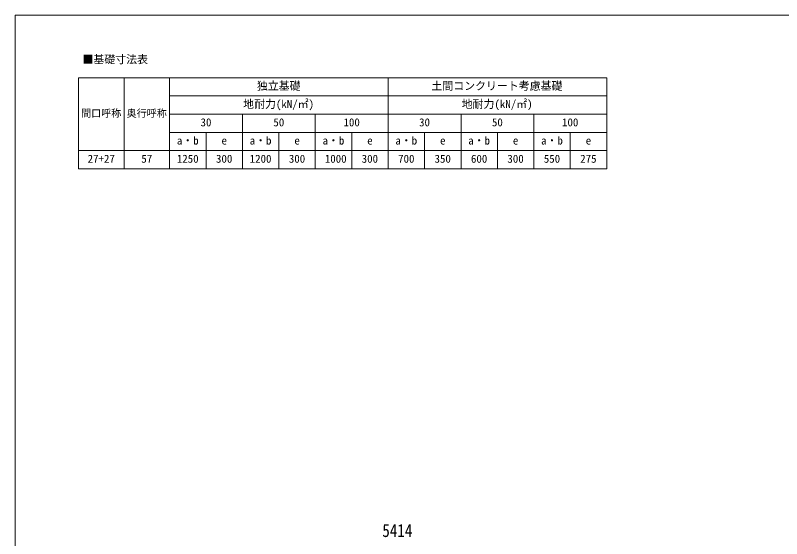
# Model space of a CAD drawing. Units: millimetres on the paper, enlarged 35 times, with parts at other scales. Extents: x -9783 to 33754, y -10064 to 6752.
# Drawn here: x -9783 to 36, y 47 to 6752 of the extents above; entities that cross this region are included whole.
import ezdxf
from ezdxf.enums import TextEntityAlignment as Align

# ---------------------------------------------------------------- set-up
doc = ezdxf.new("R2010")
doc.units = ezdxf.units.MM
doc.header["$LTSCALE"] = 35
for name, color, linetype, lineweight in [('0-A_寸法', 6, 'Continuous', 9), ('1-0_FRAME', 7, 'Continuous', 18), ('F-0_240', 7, 'Continuous', 9)]:
    doc.layers.add(name, color=color, linetype=linetype, lineweight=lineweight)
doc.styles.add('ＭＳ ゴシック', font='')
doc.styles.get('ＭＳ ゴシック').set_extended_font_data('MS Gothic')

msp = doc.modelspace()

# ---------------------------------------------------------------- linework, layer by layer
at = {"layer": '1-0_FRAME'}
for p, q in [((-8972.74, 5952.89), (-2206.07, 5952.89)), ((-8972.74, 5952.89), (-8972.74, 4786.22)), ((-8389.4, 5952.89), (-8389.4, 4786.22)), ((-5006.07, 5952.89), (-5006.07, 4786.22)), ((-7806.07, 5719.56), (-2206.07, 5719.56)), ((-7806.07, 5486.22), (-2206.07, 5486.22)), ((-4072.74, 5486.22), (-4072.74, 4786.22)), ((-7806.07, 5252.89), (-2206.07, 5252.89)), ((-3606.07, 5252.89), (-3606.07, 4786.22)), ((-2672.74, 5252.89), (-2672.74, 4786.22))]:
    msp.add_line(p, q, dxfattribs=at)
for points in [[(-7806.07, 5952.89), (-7806.07, 5719.56), (-7806.07, 5019.56), (-7806.07, 4786.22)], [(-2206.07, 5952.89), (-2206.07, 5252.89), (-2206.07, 4786.22)], [(-6872.74, 5486.22), (-6872.74, 5252.89), (-6872.74, 4786.22)], [(-5939.4, 5486.22), (-5939.4, 5252.89), (-5939.4, 4786.22)], [(-3139.4, 5486.22), (-3139.4, 5019.56), (-3139.4, 4786.22)], [(-7339.4, 5252.89), (-7339.4, 5019.56), (-7339.4, 4786.22)], [(-6406.07, 5252.89), (-6406.07, 5019.56), (-6406.07, 4786.22)], [(-5472.74, 5252.89), (-5472.74, 5019.56), (-5472.74, 4786.22)], [(-4539.4, 5252.89), (-4539.4, 5019.56), (-4539.4, 4786.22)], [(-8972.74, 5019.56), (-7806.07, 5019.56), (-2206.07, 5019.56)], [(-8972.74, 4786.22), (-8389.4, 4786.22), (-5006.07, 4786.22), (-3139.4, 4786.22), (-2206.07, 4786.22)]]:
    msp.add_lwpolyline(points, dxfattribs=at)
at = {"layer": 'F-0_240', "color": 5}
for q in [(-9783.03, -6828.1), (9396.97, 6751.9)]:
    msp.add_line((-9783.03, 6751.9), q, dxfattribs=at)

# ---------------------------------------------------------------- texts
at = {"layer": '0-A_寸法', "color": 7, "style": 'ＭＳ ゴシック', "width": 0.85}
msp.add_text('5414', height=166.8, dxfattribs=at).set_placement((-5081.05, 18.23), align=Align.BOTTOM_LEFT)
at = {"layer": '1-0_FRAME', "style": 'ＭＳ ゴシック'}
for s, height, p in [('■基礎寸法表', 102.6, (-8922.8, 6105.75)), ('独立基礎', 102.6, (-6688.01, 5765.74)), ('土間コンクリート考慮基礎', 102.6, (-4451.9, 5765.74)), ('地耐力(kN/㎡)', 102.6, (-6864.23, 5532.41)), ('地耐力(kN/㎡)', 102.6, (-4064.23, 5532.41)), ('間口呼称', 94.09, (-8939.68, 5421.57)), ('奥行呼称', 94.09, (-8356.35, 5421.57)), ('30', 102.6, (-7409.89, 5299.07)), ('50', 102.6, (-6476.56, 5299.07)), ('100', 102.6, (-5578.47, 5299.07)), ('30', 102.6, (-4609.89, 5299.07)), ('50', 102.6, (-3676.56, 5299.07)), ('100', 102.6, (-2778.47, 5299.07)), ('a・b', 102.6, (-7713.71, 5065.74)), ('e', 102.6, (-7141.31, 5065.74)), ('a・b', 102.6, (-6780.38, 5065.74)), ('e', 102.6, (-6207.98, 5065.74)), ('a・b', 102.6, (-5847.04, 5065.74)), ('e', 102.6, (-5274.65, 5065.74)), ('a・b', 102.6, (-4913.71, 5065.74)), ('e', 102.6, (-4341.31, 5065.74)), ('a・b', 102.6, (-3980.38, 5065.74)), ('e', 102.6, (-3407.98, 5065.74)), ('a・b', 102.6, (-3047.04, 5065.74)), ('e', 102.6, (-2474.65, 5065.74)), ('27+27', 102.6, (-8856.56, 4832.41)), ('57', 102.6, (-8168.22, 4832.41)), ('1250', 102.6, (-7713.71, 4832.41)), ('300', 102.6, (-7211.8, 4832.41)), ('1200', 102.6, (-6780.38, 4832.41)), ('300', 102.6, (-6278.47, 4832.41)), ('1000', 102.6, (-5817.63, 4832.41)), ('300', 102.6, (-5345.13, 4832.41)), ('700', 102.6, (-4878.47, 4832.41)), ('350', 102.6, (-4411.8, 4832.41)), ('600', 102.6, (-3945.13, 4832.41)), ('300', 102.6, (-3478.47, 4832.41)), ('550', 102.6, (-3011.8, 4832.41)), ('275', 102.6, (-2545.13, 4832.41))]:
    msp.add_text(s, height=height, dxfattribs=at).set_placement(p, align=Align.BOTTOM_LEFT)

doc.saveas('drawing.dxf')
